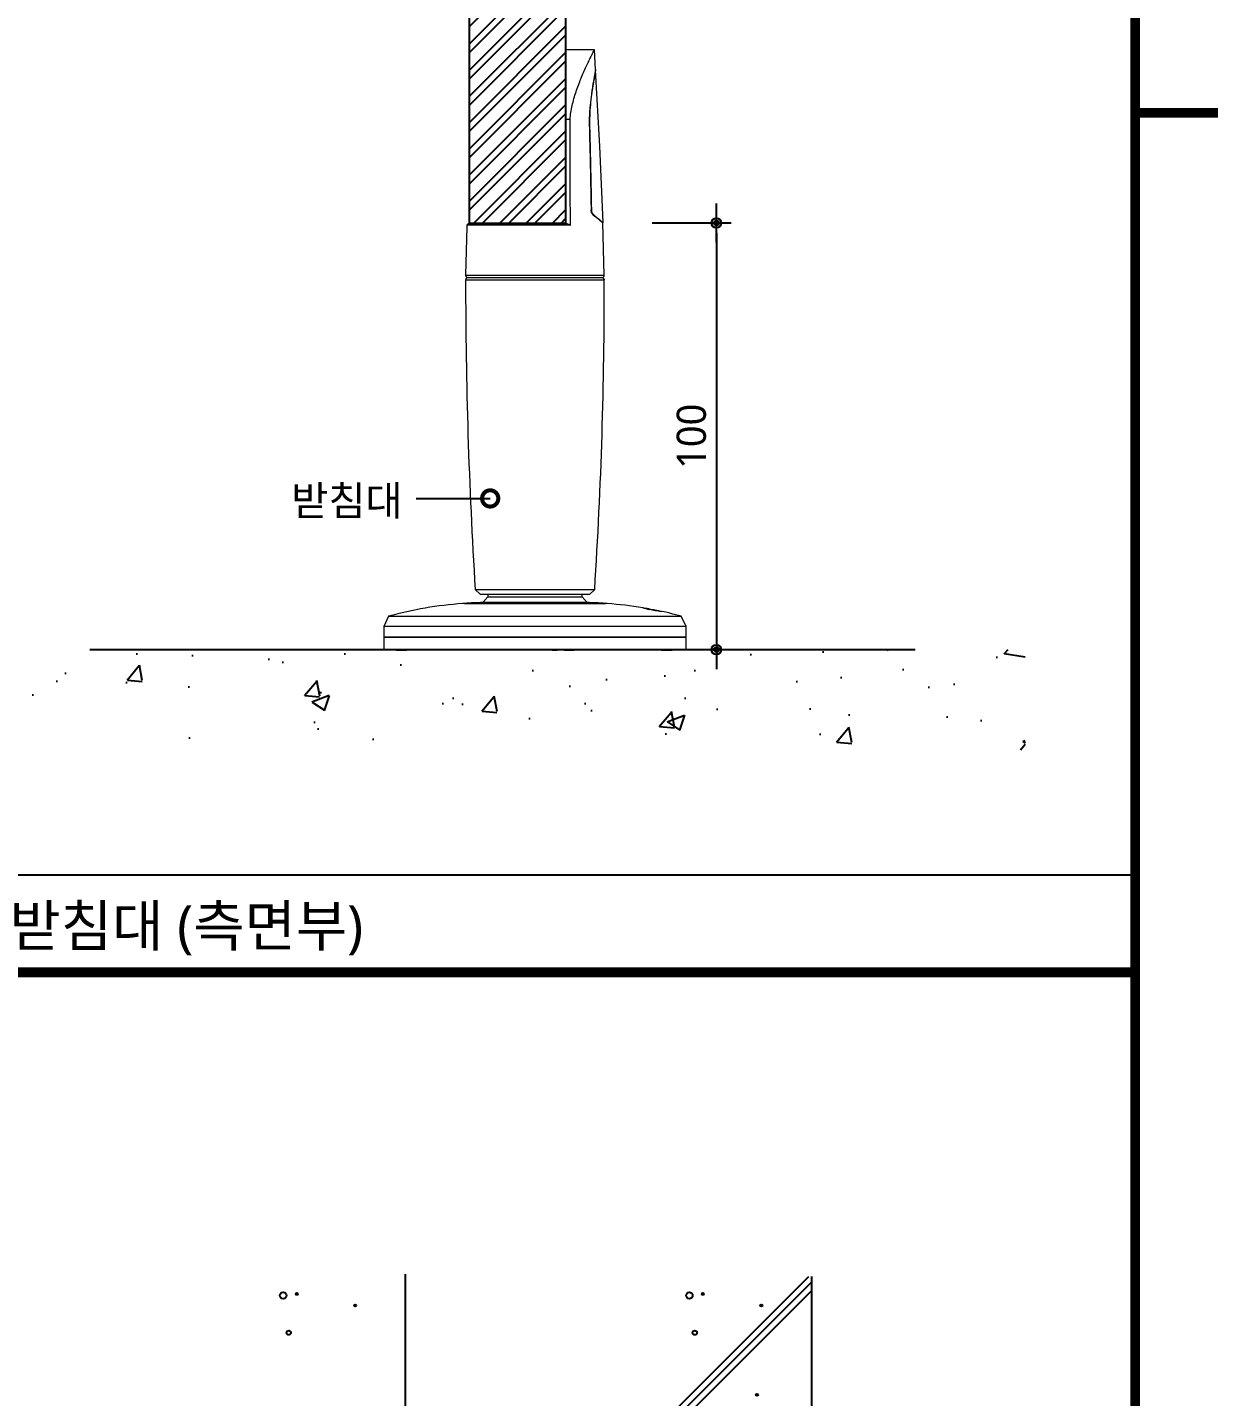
# Model space of a CAD drawing. Extents: x -256 to 8104, y -176 to 5714.
# Drawn here: x 4694 to 5907, y 2333 to 3740 of the extents above; entities that cross this region are included whole.
import ezdxf
from ezdxf.enums import TextEntityAlignment as Align

# ---------------------------------------------------------------- set-up
doc = ezdxf.new("R2010")
doc.units = 0
doc.header["$LTSCALE"] = 30
doc.linetypes.add('CEN', pattern=[62, 60, -1, 0, -1])
doc.layers.get('0').update_dxf_attribs({"linetype": 'CONTINUOUS'})
doc.layers.get('DEFPOINTS').update_dxf_attribs({"linetype": 'CONTINUOUS'})
for name, color, linetype in [('DIM', 7, 'CONTINUOUS'), ('FIN', 5, 'CONTINUOUS'), ('HAT', 8, 'CONTINUOUS'), ('TIT', 3, 'CONTINUOUS'), ('문자', 3, 'CONTINUOUS'), ('중심선', 1, 'CEN'), ('치수', 1, 'CONTINUOUS'), ('판넬', 2, 'CONTINUOUS'), ('해치', 8, 'CONTINUOUS')]:
    doc.layers.add(name, color=color, linetype=linetype)
doc.styles.add('돋움', font='malgun.ttf')
doc.dimstyles.new('10', dxfattribs={"dimscale": 10, "dimtxt": 3, "dimasz": 1, "dimexe": 1.5, "dimexo": 2, "dimgap": 1, "dimtad": 1, "dimdec": 0, "dimlunit": 6, "dimtxsty": '돋움', "dimblk": 'DIMDOT', "dimcen": -1, "dimdle": 1.5, "dimclrt": 3, "dimazin": 3, "dimtfac": 1, "dimtdec": 0, "dimtix": 1, "dimtmove": 2, "dimatfit": 3, "dimldrblk": 'DIMDOT', "dimarcsym": 0})

# ---------------------------------------------------------------- blocks, each defined once
blk = doc.blocks.new('DIMDOT')
at = {"linetype": 'Continuous'}
blk.add_line((-2, 0), (2, 0), dxfattribs=at)
for radius in [0.5, 0.25]:
    blk.add_circle((0, 0), radius, dxfattribs=at)
blk = doc.blocks.new('*D900')
at = {"layer": 'DEFPOINTS', "color": 0}
for p in [(130042.0592753609, 1975.298949323691), (129985.3167083443, 1537.104910228898), (130128.2221688582, 1537.104910228898)]:
    blk.add_point(p, dxfattribs=at)
at = {"layer": 'DIM', "color": 0, "lineweight": -2, "ltscale": 10}
for p, q in [((130062.0592753609, 1975.298949323691), (130143.2221688582, 1975.298949323691)), ((130128.2221688582, 1965.298949323691), (130128.2221688582, 1547.104910228898)), ((130005.3167083443, 1537.104910228898), (130143.2221688582, 1537.104910228898))]:
    blk.add_line(p, q, dxfattribs=at)
at = {"layer": 'DIM', "color": 0, "lineweight": -2, "xscale": 10, "yscale": 10, "zscale": 10}
for p, rotation in [((130128.2221688582, 1975.298949323691), 90), ((130128.2221688582, 1537.104910228898), 270)]:
    blk.add_blockref('DIMDOT', p, dxfattribs=dict(at, rotation=rotation))
at = {"layer": 'DIM', "color": 3, "insert": (130102.6413264668, 1756.201929776295), "char_height": 30, "attachment_point": 5, "rotation": 90, "style": '돋움'}
blk.add_mtext('100', dxfattribs=at)
blk = doc.blocks.new('_DOTSMALL')
at = {"color": 0, "linetype": 'ByBlock', "const_width": 0.5}
blk.add_lwpolyline([(-0.0625, 0, 1), (0.0625, 0, 1)], format="xyb", close=True, dxfattribs=at)
blk = doc.blocks.new('A$C63EC304E')
at = {"layer": '치수', "color": 1, "xscale": 2.5, "yscale": 2.5, "zscale": 2.5, "rotation": 234.3098741996962}
blk.add_blockref('_DOTSMALL', (0.3122711487351353, 0.3122689042671141), dxfattribs=at)
blk = doc.blocks.new('A$C2BC9653E')
at = {"layer": '치수', "xscale": 0.3333333333333333, "yscale": 0.3333333333333333, "zscale": 0.3333333333333333}
blk.add_blockref('A$C63EC304E', (7.59378804105e-05, 7.69076509641e-05), dxfattribs=at)
blk = doc.blocks.new('A$C7FC71301')
at = {"layer": '치수', "rotation": 180}
blk.add_blockref('A$C2BC9653E', (0.2083304700627195, 0.2083319399498578), dxfattribs=at)
blk = doc.blocks.new('A$C4A20372B')
at = {"layer": '치수'}
blk.add_blockref('A$C7FC71301', (0, 0), dxfattribs=at)
blk = doc.blocks.new('A$C566469F5')
at = {"layer": '치수'}
blk.add_blockref('A$C4A20372B', (1.4837169147e-06, -7.523958629e-07), dxfattribs=at)
blk = doc.blocks.new('A$C7E317CD4')
at = {"layer": '해치', "xscale": 2, "yscale": 2, "zscale": 2}
blk.add_blockref('A$C566469F5', (-7.38963099138e-05, -7.19324398233e-05), dxfattribs=at)
blk = doc.blocks.new('A$C601D7F27')
at = {"layer": '치수'}
blk.add_blockref('A$C7E317CD4', (7.25629724911e-05, 7.2882110544e-05), dxfattribs=at)
blk = doc.blocks.new('A$C38802C08')
at = {"layer": '치수'}
blk.add_blockref('A$C601D7F27', (2.970571586e-06, 3.044569894e-06), dxfattribs=at)
blk = doc.blocks.new('EDGE_33', base_point=(124726.2851637846, -1563.680664004414))
at = {"layer": 'HAT'}
h = blk.add_hatch(dxfattribs=at)
h.set_pattern_fill('ANSI32', color=256, scale=2, style=0)
h.set_pattern_definition([(45, (116427.6647968648, -1839.628998272792), (-13.47038418160373, 13.47038418160373), []), (45, (116436.6450529708, -1839.628998272792), (-13.47038418160373, 13.47038418160373), [])])
h.paths.add_polyline_path([(129874.1283433387, 1975.216622210641), (129973.6460762505, 1975.216622210641), (129973.6460762505, 2289.618907458409), (129874.1283433387, 2289.618907458409)])
at = {"layer": '해치'}
h = blk.add_hatch(dxfattribs=at)
h.set_pattern_fill('AR-CONC', color=256, style=0)
h.set_pattern_definition([(49.99999999999999, (127965.8311160521, 0.3604227228915988), (182.184668996004, -15.93908553890309), [19.05, -209.55]), (355, (127965.8311160521, 0.3604227228915988), (-35.24282597566699, 191.05664288218), [15.24, -167.64]), (100.451, (127981.0131160521, -0.9678272771070624), (146.9425016659592, 175.1166878202919), [16.19, -178.09]), (46.1842, (127965.8311160521, 51.16042272289087), (271.0790408921299, -42.04232793272715), [28.575, -314.325]), (96.63560000000001, (127988.4210160521, 47.65692272289198), (237.4042344662371, 247.4255558900492), [24.285, -267.135]), (351.1840000000001, (127965.8311160521, 51.16042272289087), (237.4046058139339, 247.4251178605977), [22.86, -251.46]), (21, (127991.2311160521, 38.46042272289196), (151.6148798353833, -102.2655185167625), [19.05, -209.55]), (326.0000000000001, (127991.2311160521, 38.46042272289196), (61.80202834764707, 184.1879661223193), [15.24, -167.64]), (71.4514, (128003.8656160521, 29.93832272289183), (213.4164907701245, 81.92285771605745), [16.19, -178.09]), (37.50000000000001, (127965.8311160521, 0.3604227228915988), (3.088603250591817, 84.55503887315311), [0, -165.608, 0, -170.18, 0, -168.275]), (7.499999999999999, (127965.8311160521, 0.3604227228915988), (66.81966251030575, 100.1805748181195), [0, -97.02799999999999, 0, -161.798, 0, -64.135]), (327.5, (127909.1891160521, 0.3604227228915988), (135.5905951668714, -5.728743992673458), [0, -63.5, 0, -198.12, 0, -262.89]), (317.5, (127883.7891160521, 0.3604227228915988), (148.129181386018, 25.42649103333301), [0, -82.55, 0, -131.572, 0, -186.69])])
h.paths.add_polyline_path([(130445.4093088274, 1434.120939852257), (130445.4093088274, 1537.104910228898), (129395.2241078611, 1537.104910228898), (129395.2241078611, 1434.120939852257)])
at = {"color": 2}
blk.add_line((129484.5721024452, 1537.104910228898), (130332.2453521691, 1537.104910228898), dxfattribs=at)
at = {"color": 8}
blk.add_line((129173.0299871662, 1305.563300504347), (130558.2678513288, 1305.563300504347), dxfattribs=at)
blk.add_line((130226.2289877462, 116.5018206550394), (130226.2289877462, 893.2651671098665))
at = {"color": 8, "const_width": 10}
for points in [[(130558.2678513288, -1563.601877055715), (130558.2678513288, 3974.713300504371)], [(130558.2678513288, 2088.329298692055), (131977.9348948512, 2088.329298692055)], [(124773.7220528694, 1205.563300504347), (130558.2678513288, 1205.563300504347)]]:
    blk.add_lwpolyline(points, dxfattribs=at)
at = {"layer": 'FIN', "color": 4, "linetype": 'Continuous', "lineweight": 15}
for p, q in [((130002.898246261, 2153.310814073137), (129973.6460762505, 2153.310814073137)), ((129973.6460762505, 2153.310814073137), (129973.6460762505, 2081.622804424189)), ((130004.0454089309, 2132.899540063301), (130002.8983450873, 2153.298563844948)), ((129874.1283433387, 1975.216622210641), (129871.7978139463, 1973.030431762863)), ((129874.1283433387, 1975.216622210641), (129973.6444093952, 1975.216622210641)), ((130013.0186485488, 1921.827224110255), (130011.7233536794, 1975.300410825044)), ((129873.1204517594, 1919.244161910998), (130010.5666322193, 1919.244161910998)), ((129880.4980887837, 1598.959203982702), (129885.8710816897, 1593.586211076718)), ((129997.816002289, 1593.586211076718), (129885.8710816897, 1593.586211076718)), ((129893.5036899124, 1591.314512292333), (129888.3759353186, 1585.415705407684)), ((129893.5036899124, 1593.586211076718), (129893.5036899124, 1591.314512292333)), ((129893.5036899124, 1591.314512292333), (129990.1833940663, 1591.314512292333)), ((129990.1833940663, 1591.314512292333), (129990.1833940663, 1593.586211076718)), ((129995.3111486601, 1585.415705407684), (129990.1833940663, 1591.314512292333)), ((129997.816002289, 1593.586211076718), (130003.1889951949, 1598.959203982702)), ((129995.31114866, 1585.415705407684), (129888.3759353186, 1585.415705407684)), ((129791.5134475091, 1571.309521185538), (129786.6471747949, 1560.748812917262)), ((130097.0399091838, 1560.748812917262), (130092.1736364696, 1571.309521185538)), ((129786.6471747949, 1560.748812917262), (129786.6471747949, 1549.825923933362)), ((129786.6471747949, 1549.825923933362), (129786.6471747949, 1537.104910228898)), ((130097.0399091838, 1549.825923933362), (130097.0399091838, 1560.748812917262)), ((130097.0399091838, 1537.104910228898), (130097.0399091838, 1549.825923933362)), ((129786.6471747949, 1537.104910228898), (130097.0399091838, 1537.104910228898))]:
    blk.add_line(p, q, dxfattribs=at)
at = {"layer": 'FIN', "linetype": 'Continuous', "lineweight": 15}
for p, q in [((129977.8323167165, 2081.622804424189), (129973.6460762505, 2081.622804424189)), ((129997.5398800299, 2079.662322096885), (129997.8488031622, 2079.662322060713)), ((129998.1557737674, 2054.239415857357), (129998.4813348473, 2054.239415900482)), ((129999.1999950362, 2003.361824600534), (129999.5492671824, 2003.361824753049)), ((129999.3662937179, 1988.567044672205), (129999.8017876045, 1988.567044736219)), ((129999.4716975299, 1988.381008872171), (129999.8072822044, 1988.381008882598)), ((130001.5624353546, 1984.295504602184), (130001.0508749867, 1984.295507096847)), ((129978.2109975177, 1973.030431762863), (129871.79781398, 1973.030431762863)), ((130011.2215940338, 1975.725465529444), (130011.7469295644, 1975.725465529444)), ((130013.1106751799, 1916.728472345525), (129870.5764088003, 1916.728472345525)), ((129870.638671648, 1921.82204353075), (130013.0484123307, 1921.82204353075)), ((129880.4980887916, 1598.959203982702), (130003.1889951949, 1598.959203982702)), ((130016.1342620234, 1584.30699018331), (129867.5528219553, 1584.30699018331)), ((129869.4618314342, 1584.464269175072), (130014.2252525445, 1584.464269175072)), ((129791.5134475091, 1571.309521185538), (130092.1736364696, 1571.309521185538)), ((130097.0399091838, 1560.748812917262), (129786.6471747949, 1560.748812917262)), ((130097.0399091838, 1549.825923933362), (129786.6471747949, 1549.825923933362)), ((129786.6471747949, 1549.825923933362), (130097.0399091838, 1549.825923933362)), ((129799.3105125031, 1536.087229132581), (129799.3105125031, 1537.104910228898)), ((129799.3831415354, 1536.087229132581), (129799.3105125031, 1536.087229132581)), ((129799.3831415354, 1536.087229132581), (129799.3831415354, 1537.104910228898)), ((129810.1535998052, 1536.087229132581), (129799.3831415354, 1536.087229132581)), ((129810.1535998052, 1536.087229132581), (129810.1535998052, 1537.104910228898)), ((129810.2411818736, 1536.087229132581), (129810.1535998052, 1536.087229132581)), ((129810.2411818736, 1536.087229132581), (129810.2411818736, 1537.104910228898)), ((129959.6529611756, 1536.087229132581), (129959.6529611756, 1537.104910228898)), ((129964.7413666574, 1536.087229132581), (129959.6529611756, 1536.087229132581)), ((129964.7413666574, 1536.087229132581), (129964.7413666574, 1537.104910228898)), ((129971.8043354105, 1536.087229132581), (129971.8043354105, 1537.104910228898)), ((129971.9182633045, 1536.087229132581), (129971.9182633045, 1537.104910228898)), ((129972.0891551453, 1536.087229132581), (129972.0891551453, 1537.104910228898)), ((129972.6445536281, 1536.087229132581), (129972.6445536281, 1537.104910228898)), ((129974.8074034889, 1536.087229132581), (129972.6445536281, 1536.087229132581)), ((129974.8074034889, 1536.087229132581), (129974.8074034889, 1537.104910228898)), ((129975.629820473, 1536.087229132581), (129974.8074034889, 1536.087229132581)), ((129975.629820473, 1536.087229132581), (129975.629820473, 1537.104910228898)), ((129976.3027070963, 1536.087229132581), (129975.629820473, 1536.087229132581)), ((129976.3027070963, 1536.087229132581), (129976.3027070963, 1537.104910228898)), ((129976.6035479412, 1536.087229132581), (129976.3027070963, 1536.087229132581)), ((129976.6035479412, 1536.087229132581), (129976.6035479412, 1537.104910228898)), ((129976.7643575111, 1536.087229132581), (129976.6035479412, 1536.087229132581)), ((129976.8563254558, 1536.087229132581), (129976.8563254558, 1537.104910228898)), ((129978.3943520235, 1536.087229132581), (129978.3943520235, 1537.104910228898)), ((129980.3044243697, 1536.087229132581), (129980.3044243697, 1537.104910228898)), ((129980.3400268365, 1536.087229132581), (129980.3400268365, 1537.104910228898)), ((129981.0324948166, 1536.087229132581), (129980.396167377, 1536.087229132581)), ((129981.0324948166, 1536.087229132581), (129981.0324948166, 1537.104910228898)), ((129981.3742784983, 1536.087229132581), (129981.0324948166, 1536.087229132581)), ((129981.3742784983, 1536.087229132581), (129981.3742784983, 1537.104910228898)), ((129982.1130296853, 1536.087229132581), (129981.3742784983, 1536.087229132581)), ((129982.1130296853, 1536.087229132581), (129982.1130296853, 1537.104910228898)), ((130071.4611683022, 1536.087229132581), (130071.4611683022, 1537.104910228898)), ((130073.214945819, 1536.087229132581), (130073.214945819, 1537.104910228898)), ((130077.0664206822, 1536.087229132581), (130077.0664206822, 1537.104910228898)), ((130080.9178955454, 1536.087229132581), (130080.9178955454, 1537.104910228898)), ((130082.6716730622, 1536.087229132581), (130082.6716730622, 1537.104910228898))]:
    blk.add_line(p, q, dxfattribs=at)
at = {"layer": 'FIN', "color": 4, "linetype": 'Continuous', "lineweight": 15, "flags": 128}
for points in [[(130011.79163777, 1975.776028202041), (130008.4916206344, 2054.079252944992), (130004.136963651, 2132.360787083411)], [(129871.8105921369, 1973.037905039304), (129871.74292927, 1971.260636087043), (129870.6622057391, 1921.821531190721)]]:
    blk.add_lwpolyline(points, dxfattribs=at)
at = {"layer": 'FIN', "color": 4, "linetype": 'Continuous', "lineweight": 15}
for centre, radius, start, end in [((129873.1204517594, 1916.699959170104), 2.544202740892813, 90, 179.3578661062971), ((134911.7357598302, 1914.249679690836), 5041.101387139093, 179.971822797994, 183.5858737357591), ((129873.1826514671, 1921.788364651891), 2.544202740892995, 179.2415250781067, 270), ((125185.9608814826, 1907.490365843225), 4827.089030201737, 356.3353556062746, 0.109653064460534), ((130010.5044325116, 1921.788364651891), 2.544202740892813, 270, 0.7584749218932633), ((130010.5666322193, 1916.699959170104), 2.544202740892816, 0.6421338937028586, 90), ((129893.5036899124, 1203.559930897851), 381.630411133928, 93.89912187634538, 105.5006155804188), ((129869.588184148, 1582.942985729116), 1.52652164453574, 94.74789813575887, 116.6788001062586), ((129893.5036899124, 1295.000907287826), 290.4600640951428, 91.0115468396469, 94.74789813600403), ((129990.1833940663, 1295.000907287826), 290.4600640951428, 85.25210186399309, 88.98845316035023), ((130014.0988998307, 1582.942985729116), 1.52652164453574, 63.32119989375291, 85.25210186369259), ((129990.1833940663, 1203.559930897851), 381.630411133928, 80.58312835411976, 86.10087812365242), ((129990.1833940663, 1203.559930897851), 381.6304111339279, 74.4993844195767, 78.12698254124743)]:
    blk.add_arc(centre, radius, start, end, dxfattribs=at)
at = {"layer": 'FIN', "linetype": 'Continuous', "lineweight": 15}
for points, knots in [([(129977.8323167165, 2081.622804424189), (129978.0987099531, 2084.042612561969), (129978.6315498423, 2088.882714046571), (129980.0619290682, 2096.033638585484), (129981.8664864572, 2103.069643292622), (129984.0379860838, 2110.049228207345), (129986.4686245151, 2116.885854332793), (129989.1075686634, 2123.595068717315), (129991.8368786176, 2130.035652018634), (129994.5270805319, 2136.029441556524), (129997.0705108399, 2141.463758827851), (129999.2287045965, 2145.931083699497), (130000.9668877256, 2149.453513450457), (130002.1089684915, 2151.735015949196), (130002.7870083001, 2153.078931166145), (130002.8611751295, 2153.225408195444), (130002.8982128205, 2153.298556407446)], [0, 0, 0, 0, 0.0728557159347946, 0.145726040568512, 0.2204904178275114, 0.2952635629254254, 0.3731809385051699, 0.4510923249971959, 0.531045407037761, 0.6109640061816888, 0.6872808506161736, 0.7647890316859287, 0.8294417547169285, 0.8957440291681843, 0.9479362880895364, 0.9999999999999999, 0.9999999999999999, 0.9999999999999999, 0.9999999999999999]), ([(130004.0959864869, 2132.902384105592), (130004.098735245, 2132.91863321786), (130004.1226949595, 2133.060269579206), (130003.9670182606, 2132.13632564551), (130003.6375711569, 2130.290676647228), (130003.134217321, 2127.556173863626), (130002.3926278832, 2123.557741407831), (130001.4770509372, 2118.457528961613), (130000.5924619313, 2113.145491232486), (129999.5020208945, 2105.928032536789), (129998.5049676955, 2097.550669176691), (129997.7651297714, 2088.10389867073), (129997.6143686407, 2082.515468362924), (129997.5387058283, 2079.710790842773)], [0, 0, 0, 0, 0.0096839371331939, 0.0844106185981068, 0.1393419109097575, 0.1957499367147765, 0.2926739816109961, 0.3920344898484279, 0.4804647547112527, 0.5689289833523268, 0.7502690566815716, 0.8746669951591235, 1, 1, 1, 1]), ([(130004.1207566828, 2132.359885519736), (130004.1048476645, 2132.258488846686), (130004.0769769911, 2132.080854155864), (130003.8233844982, 2130.565822291848), (130003.4511106579, 2128.440496473037), (130002.8720780445, 2125.194380429834), (130002.1276324797, 2121.005892581876), (130001.3738554339, 2116.556411632186), (130000.400904615, 2110.425421128852), (129999.2579229146, 2102.018156107211), (129998.1971654429, 2091.163365655944), (129997.9654933806, 2083.514803675311), (129997.8488031621, 2079.662322024893)], [0, 0, 0, 0, 0.0650808375310363, 0.1140137452880949, 0.1642834174542722, 0.2486849604304914, 0.3352146941998513, 0.4139032161934501, 0.4926230970036003, 0.6538735983423392, 0.8256606124783714, 1, 1, 1, 1]), ([(129978.2109975177, 1973.030431762944), (129978.2096588737, 1973.759164670823), (129978.1757240728, 1992.232640479082), (129978.0516239532, 2028.444021144491), (129977.9054240582, 2063.895348009834), (129977.8323167165, 2081.622804424225)], [0, 0, 0, 0, 0.0201186227328753, 0.5100097530130506, 1, 1, 1, 1]), ([(129997.5387058283, 2079.710790842773), (129997.7936145429, 2069.431210356068), (129998.310649955, 2048.580973275237), (129998.9582484835, 2018.206784899832), (129999.2993193708, 1998.106167169403), (129999.4608300921, 1988.587719865385)], [0, 0, 0, 0, 0.3386082564089631, 0.6868045279444606, 1, 1, 1, 1]), ([(129997.8488031649, 2079.662322024577), (129997.9576383167, 2075.425686184453), (129998.1208913487, 2069.070720579666), (129998.3294219114, 2060.596077817902), (129998.4306971703, 2056.358304505733), (129998.4813348453, 2054.239415943566)], [0, 0, 0, 0, 0.4999983772341524, 0.7499989637260491, 1, 1, 1, 1]), ([(129998.4813348453, 2054.239415943566), (129998.580276797, 2049.997701539169), (129998.7781607241, 2041.514271709604), (129999.1480868359, 2024.556909091311), (129999.3888450293, 2011.837217754275), (129999.5492671823, 2003.361824905604)], [0, 0, 0, 0, 0.2501945453996966, 0.5003891510078282, 1, 1, 1, 1]), ([(130001.4420251391, 1983.841554216329), (130001.1113496428, 1984.170194338212), (130000.4482372022, 1984.829225187745), (129999.7603958795, 1986.381536692412), (129999.4940867795, 1987.72077510266), (129999.4679373988, 1988.402444577629), (129999.4608300921, 1988.587719865385)], [0, 0, 0, 0, 0.3337456875105573, 0.6692691772333198, 0.9101085634369397, 0.9999999999999999, 0.9999999999999999, 0.9999999999999999, 0.9999999999999999]), ([(129999.8072822077, 1988.381008893024), (129999.8547290277, 1987.918086432657), (129999.9494630693, 1986.993798659301), (130000.4108289659, 1985.762358304835), (130000.9685322347, 1984.847355958666), (130001.3852390913, 1984.460156496252), (130001.5624358536, 1984.295507198929)], [0, 0, 0, 0, 0.2579968675801395, 0.5151259026743215, 0.793816399170748, 1, 1, 1, 1]), ([(130001.4420251391, 1983.841554216329), (130002.7309095083, 1982.792052440522), (130005.3300847191, 1980.675618208961), (130008.5321518613, 1978.000593558523), (130010.5517978845, 1976.294775702694), (130011.4793027999, 1975.506896689012), (130011.8771686339, 1975.168098915363), (130011.7540184757, 1975.272886894361), (130011.7217180421, 1975.300371204603)], [0, 0, 0, 0, 0.2109513187698625, 0.4254062284841511, 0.6839509977721754, 0.8181288923275694, 0.9522979449277782, 0.9999999999999999, 0.9999999999999999, 0.9999999999999999, 0.9999999999999999]), ([(130001.5624348556, 1984.295502005358), (130003.0655914484, 1983.060254632003), (130006.1086765681, 1980.559541852597), (130009.3242797752, 1977.84109718125), (130011.4411315316, 1976.036940063654), (130011.6467226079, 1975.860262235556), (130011.746933827, 1975.774144195597)], [0, 0, 0, 0, 0.2513797722718469, 0.5089090837608918, 0.760627648501318, 1, 1, 1, 1]), ([(129972.0891551453, 1536.087229132581), (129972.0292857922, 1536.087229132581), (129971.9219861831, 1536.087229132581), (129971.9194045003, 1536.087229132581), (129971.9182633045, 1536.087229132581)], [0, 0, 0, 0, 0.5579643174198415, 1, 1, 1, 1]), ([(129972.6445536281, 1536.087229132581), (129972.5298916537, 1536.087229132581), (129972.3257727282, 1536.087229132581), (129972.1612560543, 1536.087229132581), (129972.0891551453, 1536.087229132581)], [0, 0, 0, 0, 0.5617410244361568, 1, 1, 1, 1]), ([(129978.3943520235, 1536.087229132581), (129978.0975436527, 1536.087229132581), (129977.567706117, 1536.087229132581), (129977.0736274317, 1536.087229132581), (129976.8563254558, 1536.087229132581)], [0, 0, 0, 0, 0.5601875118537901, 1, 1, 1, 1]), ([(129980.3044243697, 1536.087229132581), (129979.9447682664, 1536.087229132581), (129979.3024769061, 1536.087229132581), (129978.6718530757, 1536.087229132581), (129978.3943520235, 1536.087229132581)], [0, 0, 0, 0, 0.5599578719942985, 1, 1, 1, 1]), ([(130073.214945819, 1536.087229132581), (130072.6448452793, 1536.087229132581), (130071.6241724241, 1536.087229132581), (130071.5110887003, 1536.087229132581), (130071.4611683022, 1536.087229132581)], [0, 0, 0, 0, 0.5585536411281651, 1, 1, 1, 1]), ([(130074.6846156503, 1536.087229132581), (130074.1449037147, 1536.087229132581), (130073.1785628194, 1536.087229132581), (130072.5428736412, 1536.087229132581), (130072.2622238062, 1536.087229132581)], [0, 0, 0, 0, 0.558510912901248, 1, 1, 1, 1]), ([(130077.0664206822, 1536.087229132581), (130076.2863989876, 1536.087229132581), (130074.8931520128, 1536.087229132581), (130073.7278452428, 1536.087229132581), (130073.214945819, 1536.087229132581)], [0, 0, 0, 0, 0.5598588826277925, 1, 1, 1, 1]), ([(130080.9178955454, 1536.087229132581), (130080.2532341567, 1536.087229132581), (130079.0641669928, 1536.087229132581), (130077.6778278884, 1536.087229132581), (130077.0664206822, 1536.087229132581)], [0, 0, 0, 0, 0.5589771620554458, 1, 1, 1, 1]), ([(130082.6716730622, 1536.087229132581), (130082.5827581001, 1536.087229132581), (130082.4237240454, 1536.087229132581), (130081.3786674322, 1536.087229132581), (130080.9178955454, 1536.087229132581)], [0, 0, 0, 0, 0.5590938509998475, 1, 1, 1, 1])]:
    blk.add_open_spline(points, degree=3, knots=knots, dxfattribs=at)
at = {"layer": 'FIN', "color": 4, "linetype": 'Continuous', "lineweight": 15}
for points, knots in [([(129973.6460762505, 2081.622804424225), (129973.6460762505, 2075.404154504026), (129973.6460762505, 2063.276771340958), (129973.6460762505, 2045.546014084148), (129973.6460762505, 2027.913156796667), (129973.6460762505, 2010.277514035182), (129973.6460762505, 1992.539390163975), (129973.6460762505, 1980.920831050122), (129973.6460762505, 1975.216622210404)], [0, 0, 0, 0, 0.1754293019446027, 0.3421157952310112, 0.5000616257453986, 0.672631870589982, 0.839276440449371, 1, 1, 1, 1]), ([(130052.6234247135, 1580.047577958574), (130052.616373559, 1580.048774081881), (130052.5738167877, 1580.055993204182), (130052.7322196791, 1580.029144395563), (130052.9573549115, 1579.990859610332), (130053.0421582526, 1579.976438599153)], [0, 0, 0, 0, 0.1101518921963936, 0.6648143790659731, 1, 1, 1, 1]), ([(130053.0421581645, 1579.976438521948), (130053.2272614496, 1579.944912108511), (130053.597391286, 1579.881872350778), (130054.3913609106, 1579.745854667837), (130055.2493722141, 1579.597947969111), (130056.0115042617, 1579.465808544696), (130056.3925133854, 1579.399313096858), (130056.5342022242, 1579.374584915242)], [0, 0, 0, 0, 0.2159726614481043, 0.4318557920874068, 0.6498983039243137, 0.869804947718593, 0.9999999999999999, 0.9999999999999999, 0.9999999999999999, 0.9999999999999999]), ([(130059.5433452716, 1578.707118888213), (130058.9480400054, 1578.816898116898), (130057.9308864972, 1579.004469660382), (130056.9126142173, 1579.185863338893), (130056.4903019826, 1579.261093482421)], [0, 0, 0, 0, 0.585265902714529, 1, 1, 1, 1]), ([(130056.4903019826, 1579.261093482421), (130056.4903019826, 1579.224695723928), (130056.4903019826, 1579.151309173585), (130056.4903019825, 1579.036997401769), (130056.4903019824, 1578.979381199382)], [0, 0, 0, 0, 0.4959731489804719, 1, 1, 1, 1]), ([(130056.4903019824, 1578.979381199382), (130056.9035920054, 1578.905008103995), (130057.9218677939, 1578.721765542649), (130058.9390244271, 1578.532402846935), (130059.5433452716, 1578.419897240177)], [0, 0, 0, 0, 0.4058723850268369, 1, 1, 1, 1]), ([(130071.7555184279, 1576.14669545787), (130069.6090372736, 1576.609140684917), (130065.5481561313, 1577.484030780304), (130061.4672061891, 1578.259814975527), (130059.5433452716, 1578.625538866962)], [0, 0, 0, 0, 0.5285752227382234, 1, 1, 1, 1]), ([(130059.5433452716, 1578.419897240177), (130059.5433452716, 1578.441824489508), (130059.5433452716, 1578.484212289195), (130059.5433452716, 1578.521449938629), (130059.5433452716, 1578.53942451639)], [0, 0, 0, 0, 0.5173009571340634, 1, 1, 1, 1]), ([(130059.5433452716, 1578.53942451639), (130061.4641795588, 1578.173286651369), (130065.5451353969, 1577.395399424144), (130069.6060206107, 1576.518633014648), (130071.7555184279, 1576.054545165813)], [0, 0, 0, 0, 0.4706824487844061, 1, 1, 1, 1]), ([(130071.7555184279, 1576.054545165813), (130071.7555184279, 1576.071854432275), (130071.7555184279, 1576.104528376573), (130071.7555184279, 1576.133208734258), (130071.7555184279, 1576.14669545787)], [0, 0, 0, 0, 0.5297574829664784, 1, 1, 1, 1])]:
    blk.add_open_spline(points, degree=3, knots=knots, dxfattribs=at)
at = {"layer": 'FIN', "linetype": 'Continuous', "lineweight": 15}
for points in [[(129999.5492671799, 2003.36182490572), (129999.8017885218, 1988.567044694753)], [(129999.8017866873, 1988.567044777685), (129999.8072822077, 1988.381008893024)], [(129973.6433591495, 1975.214424307133), (129978.2109975177, 1973.030431762863)], [(129972.5255671267, 1536.087229132581), (129972.3294717965, 1536.087229132581)]]:
    blk.add_open_spline(points, degree=1, dxfattribs=at)
at = {"layer": 'FIN', "color": 4, "linetype": 'Continuous', "lineweight": 15}
for points in [[(130053.0480690504, 1579.9754304863), (130052.7199066459, 1580.031201191121)], [(130056.4903019826, 1579.306095037568), (130059.7207900785, 1578.701693997553)], [(130059.5433452716, 1578.794581772347), (130059.75083412, 1578.768209721058)]]:
    blk.add_open_spline(points, degree=1, dxfattribs=at)
at = {"layer": '중심선'}
blk.add_line((129808.5236044094, 895.5645338231352), (129808.5236044094, -836.2980224115654), dxfattribs=at)
at = {"layer": '치수'}
blk.add_line((129819.8190403555, 1692.366041323478), (129895.8498501449, 1692.366041323478), dxfattribs=at)
at = {"layer": '판넬', "color": 1}
blk.add_lwpolyline([(129874.1283433387, 1975.216622210641), (129973.6460762505, 1975.216622210641), (129973.6460762505, 2289.618907458409), (129874.1283433387, 2289.618907458409)], close=True, dxfattribs=at)
at = {"layer": '해치'}
for p, q in [((130069.9513653285, 740.1379713900042), (130223.0785610481, 893.2651671098665)), ((130087.6007505866, 740.1379713900042), (130226.2289877462, 878.766208549694))]:
    blk.add_line(p, q, dxfattribs=at)
at = {"layer": '해치', "color": 2}
blk.add_line((130078.7760579573, 740.1379713900042), (130226.2289877462, 887.5909011789718), dxfattribs=at)
at = {"layer": '해치'}
for centre, radius in [((129683.3307329985, 873.691673667834), 3.358722782491402), ((129697.2236020328, 875.2648888751519), 1.119563768592897), ((130100.4233576388, 873.691673667834), 3.358722782491402), ((130114.3162266734, 875.2648888751519), 1.119563768592897), ((129757.2227915969, 863.331665308413), 1.119595245305608), ((130174.3154162372, 863.331665308413), 1.119595245305608), ((129688.928614795, 835.3605988181316), 2.237691018990571), ((130106.0212394354, 835.3605988181316), 2.237691018990571), ((130169.8371296861, 771.5865650826254), 1.118845509492901)]:
    blk.add_circle(centre, radius, dxfattribs=at)
at = {"layer": '해치', "xscale": 20, "yscale": 20, "zscale": 20}
blk.add_blockref('A$C38802C08', (129891.6831920808, 1688.199375632759), dxfattribs=at)
at = {"layer": 'TIT', "style": '돋움'}
blk.add_text('받침대 (측면부)', height=42, dxfattribs=at).set_placement((129765.366854561, 1232.446487821386), align=Align.RIGHT)
at = {"layer": '문자', "style": '돋움'}
blk.add_text('받침대', height=30.33655341585617, dxfattribs=at).set_placement((129748.7168331494, 1690.457255066418), align=Align.MIDDLE)
at = {"layer": 'DIM', "ltscale": 10}
dim = blk.add_linear_dim(base=(130128.2221688582, 1537.104910228898), p1=(130042.0592753609, 1975.298949323691), p2=(129985.3167083443, 1537.104910228898), angle=90, text='100', dimstyle='10', dxfattribs=at)
dim.commit()
dim.dimension.update_dxf_attribs({"geometry": '*D900', "text_midpoint": (130102.6413264668, 1756.201929776295)})

msp = doc.modelspace()

# ---------------------------------------------------------------- block references
msp.add_blockref('EDGE_33', (0, 0))

doc.saveas('drawing.dxf')
